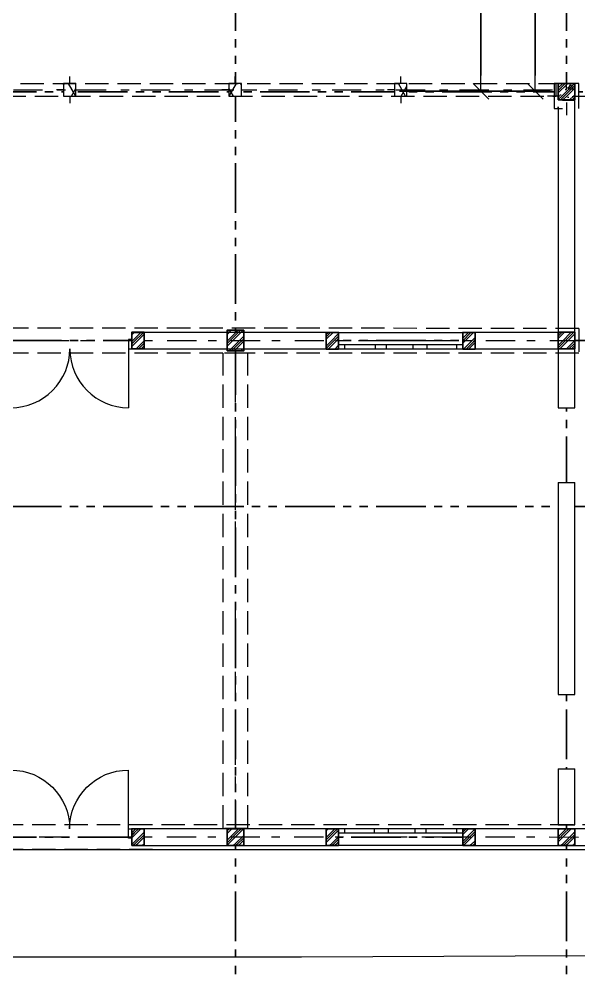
# Model space of a CAD drawing. Header units: metres. Extents: x -10.7 to 26.1, y -10.1 to 21.3.
# Drawn here: x 9.39 to 16.15, y -1.65 to 9.89 of the extents above; entities that cross this region are included whole.
import ezdxf

# ---------------------------------------------------------------- set-up
doc = ezdxf.new("R2010")
doc.units = ezdxf.units.M
doc.header["$MEASUREMENT"] = 0
for name, pattern in [('Xref_Arq. PA$0$Línea Oculta', [0.391222, 0.282222, -0.109]), ('Xref_Arq. PA$0$Punto & Raya', [0.670278, 0.352778, -0.176389, 0, -0.141111]), ('Xref_Arq. PA$0$Wipeout_Contour', [1, 0, -1]), ('Xref_Ejes$0$ACAD_ISO05W100', [33, 24, -3, 0, -3, 0, -3])]:
    doc.linetypes.add(name, pattern=pattern)
for name, color, linetype in [('Xref_Arq. PA$0$Cotas - General', 7, 'Continuous'), ('Xref_Arq. PA$0$Estructura - Forjados', 7, 'Continuous'), ('Xref_Arq. PA$0$Estructura - Muros', 7, 'Continuous'), ('Xref_Arq. PA$0$Estructura - Vigas y Pilares', 7, 'Continuous'), ('Xref_Arq. PA$0$Puertas ArchiCAD', 7, 'Continuous'), ('Xref_Arq. PA$0$Ventanas ArchiCAD', 7, 'Continuous'), ('Xref_Castillos PA$0$COLUM. PB', 140, 'Continuous'), ('Xref_Ejes$0$00-EJES', 1, 'Xref_Ejes$0$ACAD_ISO05W100')]:
    doc.layers.add(name, color=color, linetype=linetype)
for name, color, linetype, lineweight in [('Xref_Arq. PA$0$Estructura - Forjados_Pluma_Nº__1', 7, 'Continuous', 13), ('Xref_Arq. PA$0$Estructura - Muros_Pluma_Nº__1', 7, 'Continuous', 13), ('Xref_Arq. PA$0$Estructura - Vigas y Pilares_Pluma_Nº__20', 1, 'Continuous', 0), ('Xref_Arq. PA$0$Estructura - Vigas y Pilares_Pluma_Nº__28', 7, 'Continuous', 18), ('Xref_Arq. PA$0$Puertas ArchiCAD_Pluma_Nº__1', 7, 'Continuous', 13), ('Xref_Arq. PA$0$Puertas ArchiCAD_Pluma_Nº__23', 7, 'Continuous', 18), ('Xref_Arq. PA$0$Ventanas ArchiCAD_Pluma_Nº__1', 7, 'Continuous', 13), ('Xref_Arq. PA$0$Ventanas ArchiCAD_Pluma_Nº__23', 7, 'Continuous', 18)]:
    doc.layers.add(name, color=color, linetype=linetype, lineweight=lineweight)
for name, color, linetype, lineweight, true_color in [('Xref_Arq. PA$0$Estructura - Vigas y Pilares_Pluma_Nº__170', 7, 'Continuous', 13, 0x9f9f00), ('Xref_Arq. PA$0$Estructura - Vigas y Pilares_Pluma_Nº__174', 7, 'Continuous', 13, 0xe4ad2c), ('Xref_Arq. PA$0$Estructura - Vigas y Pilares_Pluma_Nº__69', 7, 'Continuous', 13, 0x6a6a6a), ('Xref_Arq. PA$0$Estructura - Vigas y Pilares_Pluma_Nº__90', 7, 'Continuous', 13, 0x6a6a6a), ('Xref_Arq. PA$0$Puertas ArchiCAD_Pluma_Nº__3', 7, 'Continuous', 18, 0xff6600), ('Xref_Arq. PA$0$Ventanas ArchiCAD_Pluma_Nº__3', 7, 'Continuous', 18, 0xff6600)]:
    doc.layers.add(name, color=color, linetype=linetype, lineweight=lineweight, true_color=true_color)
doc.styles.add('Xref_Arq. PA$0$Estilo_Generado_1', font='arial.ttf')
doc.dimstyles.new('Xref_Arq. PA$0$Estilo_Generado__2', dxfattribs={"dimtxt": 0.2, "dimasz": 0.19, "dimexe": 0.18, "dimexo": 0, "dimgap": 0.09, "dimtad": 0, "dimzin": 0, "dimdsep": 46, "dimtxsty": 'Xref_Arq. PA$0$Estilo_Generado_1', "dimblk": 'Xref_Arq. PA$0$ARROWHEAD_6', "dimblk1": 'Xref_Arq. PA$0$ARROWHEAD_6', "dimblk2": 'Xref_Arq. PA$0$ARROWHEAD_6', "dimcen": 0.09, "dimclrd": 256, "dimclre": 256, "dimclrt": 7, "dimadec": 0, "dimazin": 0, "dimtfac": 1, "dimtdec": 4, "dimtmove": 0, "dimatfit": 3, "dimfxl": 1, "dimtolj": 1, "dimtzin": 0, "dimarcsym": 0})
pattern_1 = [(45, (4e-16, 0.05), (0.14142, 0), [0.2]), (45, (0.03, 0.05), (0.14142, 0), [0.2]), (45, (0.06, 0.05), (0.14142, 0), [0.2])]
pattern_2 = [(45, (0.25, 0.05), (0.14142, 0), [0.2]), (45, (0.28, 0.05), (0.14142, 0), [0.2]), (45, (0.31, 0.05), (0.14142, 0), [0.2])]
pattern_3 = [(60, (0, 0), (-0.1299038, 0.075), []), (120, (0, 0), (0.1299038, 0.075), [])]

# ---------------------------------------------------------------- blocks, each defined once
blk = doc.blocks.new('Xref_Ejes')
at = {"layer": 'Xref_Ejes$0$00-EJES', "ltscale": 0.025}
for p, q in [((12, -8.957), (12, 12.987)), ((16, -8.957), (16, 12.987)), ((24.997, 9.008), (-5, 9.008)), ((-5, 6), (24.997, 6)), ((-5, 3.996), (24.997, 3.996)), ((24.997, 0), (-5, 0))]:
    blk.add_line(p, q, dxfattribs=at)
blk = doc.blocks.new('*U207')
at = {"ltscale": 0.025}
h = blk.add_hatch(dxfattribs=at)
h.set_pattern_fill('GOST_GROUND', color=4, scale=0.01)
h.set_pattern_definition(pattern_1)
h.paths.add_polyline_path([(-0.075, -0.075), (0.075, -0.075), (0.075, 0.125), (-0.075, 0.125)])
at = {"color": 4, "linetype": 'ByBlock', "ltscale": 0.025}
blk.add_lwpolyline([(-0.075, -0.075), (0.075, -0.075), (0.075, 0.125), (-0.075, 0.125)], close=True, dxfattribs=at)
blk = doc.blocks.new('*U208')
at = {"ltscale": 0.025}
h = blk.add_hatch(dxfattribs=at)
h.set_pattern_fill('GOST_GROUND', color=4, scale=0.01)
h.set_pattern_definition(pattern_2)
h.paths.add_polyline_path([(0.025, -0.075), (0.225, -0.075), (0.225, 0.125), (0.025, 0.125)])
at = {"color": 4, "linetype": 'ByBlock', "ltscale": 0.025}
blk.add_lwpolyline([(0.025, -0.075), (0.225, -0.075), (0.225, 0.125), (0.025, 0.125)], close=True, dxfattribs=at)
blk = doc.blocks.new('*U213')
at = {"ltscale": 0.025}
h = blk.add_hatch(dxfattribs=at)
h.set_pattern_fill('GOST_GROUND', color=4, scale=0.01)
h.set_pattern_definition(pattern_2)
h.paths.add_polyline_path([(0.025, -0.075), (0.225, -0.075), (0.225, 0.125), (0.025, 0.125)])
at = {"color": 4, "linetype": 'ByBlock', "ltscale": 0.025}
blk.add_lwpolyline([(0.025, -0.075), (0.225, -0.075), (0.225, 0.125), (0.025, 0.125)], close=True, dxfattribs=at)
blk = doc.blocks.new('*U216')
at = {"ltscale": 0.025}
h = blk.add_hatch(dxfattribs=at)
h.set_pattern_fill('GOST_GROUND', color=4, scale=0.01)
h.set_pattern_definition([(45, (0.25, 2e-15), (0.14142, 0), [0.2]), (45, (0.28, 2e-15), (0.14142, 0), [0.2]), (45, (0.31, 2e-15), (0.14142, 0), [0.2])])
h.paths.add_polyline_path([(0.025, -0.125), (0.225, -0.125), (0.225, 0.125), (0.025, 0.125)])
at = {"color": 4, "linetype": 'ByBlock', "ltscale": 0.025}
blk.add_lwpolyline([(0.025, -0.125), (0.225, -0.125), (0.225, 0.125), (0.025, 0.125)], close=True, dxfattribs=at)
blk = doc.blocks.new('*U220')
at = {"ltscale": 0.025}
h = blk.add_hatch(dxfattribs=at)
h.set_pattern_fill('GOST_GROUND', color=4, scale=0.01)
h.set_pattern_definition(pattern_1)
h.paths.add_polyline_path([(-0.075, -0.075), (0.075, -0.075), (0.075, 0.125), (-0.075, 0.125)])
at = {"color": 4, "linetype": 'ByBlock', "ltscale": 0.025}
blk.add_lwpolyline([(-0.075, -0.075), (0.075, -0.075), (0.075, 0.125), (-0.075, 0.125)], close=True, dxfattribs=at)
blk = doc.blocks.new('Xref_Castillos PA')
at = {"layer": 'Xref_Castillos PA$0$COLUM. PB', "ltscale": 0.025}
for name, p in [('*U213', (15.875, 8.983)), ('*U216', (11.875, 6)), ('*U207', (10.823, 5.975)), ('*U207', (13.172, 5.973)), ('*U220', (14.822, 5.973)), ('*U208', (15.875, 5.975)), ('*U207', (10.823, -0.025)), ('*U208', (11.875, -0.025)), ('*U207', (13.172, -0.025)), ('*U207', (14.822, -0.025)), ('*U208', (15.875, -0.025))]:
    blk.add_blockref(name, p, dxfattribs=at)
blk = doc.blocks.new('Xref_Arq. PA$0$Forjado_1', base_point=(10.751, 8.862))
at = {"layer": 'Xref_Arq. PA$0$Estructura - Forjados_Pluma_Nº__1', "linetype": 'Continuous', "flags": 128}
blk.add_lwpolyline([(10.751, 8.862), (10.751, 7.604), (2.142, 7.564), (2.142, 7.564), (-6.851, 7.564), (-6.851, 8.862)], close=True, dxfattribs=at)
blk = doc.blocks.new('Xref_Arq. PA$0$Ventana Triple 17')
at = {"layer": 'Xref_Arq. PA$0$Ventanas ArchiCAD_Pluma_Nº__1', "linetype": 'Continuous'}
for p, q in [((-0.75, 0), (-0.75, -0.05)), ((0.75, 0), (0.75, -0.05))]:
    blk.add_line(p, q, dxfattribs=at)
at = {"layer": 'Xref_Arq. PA$0$Ventanas ArchiCAD_Pluma_Nº__23', "linetype": 'Continuous'}
for p, q in [((-0.75, 0), (-0.675, 0)), ((-0.675, 0), (-0.675, -0.05)), ((-0.309, -0.05), (-0.309, 0)), ((-0.309, 0), (-0.241, 0)), ((-0.241, 0), (-0.173, 0)), ((-0.173, 0), (-0.173, -0.05)), ((0.145, -0.05), (0.145, 0)), ((0.145, 0), (0.232, 0)), ((0.232, 0), (0.32, 0)), ((0.32, 0), (0.32, -0.05)), ((0.675, -0.05), (0.675, 0)), ((0.675, 0), (0.75, 0)), ((-0.675, -0.05), (-0.75, -0.05)), ((-0.241, -0.05), (-0.309, -0.05)), ((-0.173, -0.05), (-0.241, -0.05)), ((0.232, -0.05), (0.145, -0.05)), ((0.32, -0.05), (0.232, -0.05)), ((0.75, -0.05), (0.675, -0.05))]:
    blk.add_line(p, q, dxfattribs=at)
at = {"layer": 'Xref_Arq. PA$0$Ventanas ArchiCAD_Pluma_Nº__3', "linetype": 'Continuous'}
for p, q in [((-0.75, 0), (0.75, 0)), ((-0.675, 0), (-0.309, 0)), ((-0.173, 0), (0.145, 0)), ((0.32, 0), (0.675, 0)), ((-0.309, -0.05), (-0.675, -0.05)), ((0.145, -0.05), (-0.173, -0.05)), ((0.675, -0.05), (0.32, -0.05)), ((-0.75, -0.2), (0.75, -0.2))]:
    blk.add_line(p, q, dxfattribs=at)
blk = doc.blocks.new('Xref_Arq. PA$0$Puerta Doble 17')
at = {"layer": 'Xref_Arq. PA$0$Puertas ArchiCAD_Pluma_Nº__1', "linetype": 'Continuous'}
for p, q in [((-0.75, 0), (-0.787, 0)), ((-0.75, 0), (-0.75, -0.115)), ((0.75, 0), (0.75, -0.115)), ((0.75, 0), (0.787, 0)), ((-0.75, -0.115), (-0.75, -0.2)), ((0.75, -0.115), (0.75, -0.2)), ((-0.75, -0.2), (-0.787, -0.2)), ((0.75, -0.2), (0.787, -0.2))]:
    blk.add_line(p, q, dxfattribs=at)
at = {"layer": 'Xref_Arq. PA$0$Puertas ArchiCAD_Pluma_Nº__23', "linetype": 'Continuous'}
for p, q in [((-0.71, 0), (-0.75, 0)), ((-0.75, 0), (-0.75, -0.115)), ((-0.71, -0.115), (-0.71, 0)), ((0.75, 0), (0.71, 0)), ((0.71, 0), (0.71, -0.115)), ((0.75, -0.115), (0.75, 0)), ((-0.75, -0.115), (-0.71, -0.115)), ((0.71, -0.115), (0.75, -0.115))]:
    blk.add_line(p, q, dxfattribs=at)
at = {"layer": 'Xref_Arq. PA$0$Puertas ArchiCAD_Pluma_Nº__3', "linetype": 'Continuous'}
for p, q in [((-0.71, 0), (-0.71, 0.71)), ((0.71, 0), (0.71, 0.71))]:
    blk.add_line(p, q, dxfattribs=at)
for centre, start, end in [((-0.71, 0), 0, 90), ((0.71, 0), 90, 180)]:
    blk.add_arc(centre, 0.71, start, end, dxfattribs=at)
blk = doc.blocks.new('Xref_Arq. PA$0$Muro_1', base_point=(5.246, 15.162))
at = {"color": 254, "linetype": 'Xref_Arq. PA$0$Wipeout_Contour', "lineweight": 0, "ltscale": 80.857549}
blk.add_wipeout([(-6.604, 14.913), (-5.406, 14.913), (-5.406, 14.963), (-5.406, 15.113), (-6.604, 15.113)], dxfattribs=at).dxf.layer = 'Xref_Arq. PA$0$Estructura - Muros'
at = {"color": 254, "linetype": 'Xref_Arq. PA$0$Wipeout_Contour', "lineweight": 0, "ltscale": 91.858303}
blk.add_wipeout([(-3.906, 14.963), (-3.906, 14.913), (-1.406, 14.913), (-1.406, 15.028), (-1.406, 15.113), (-3.906, 15.113)], dxfattribs=at).dxf.layer = 'Xref_Arq. PA$0$Estructura - Muros'
at = {"color": 254, "linetype": 'Xref_Arq. PA$0$Wipeout_Contour', "lineweight": 0, "ltscale": 90.781261}
blk.add_wipeout([(2.592, 15.113), (0.094, 15.113), (0.094, 15.028), (0.094, 14.913), (2.592, 14.913), (2.592, 14.963)], dxfattribs=at).dxf.layer = 'Xref_Arq. PA$0$Estructura - Muros'
at = {"color": 254, "linetype": 'Xref_Arq. PA$0$Wipeout_Contour', "lineweight": 0, "ltscale": 78.58181}
blk.add_wipeout([(4.092, 14.913), (5.246, 14.913), (5.246, 15.113), (4.092, 15.113), (4.092, 14.963)], dxfattribs=at).dxf.layer = 'Xref_Arq. PA$0$Estructura - Muros'
at = {"layer": 'Xref_Arq. PA$0$Estructura - Muros_Pluma_Nº__1', "linetype": 'Continuous'}
for p, q in [((-5.406, 14.963), (-5.406, 15.113)), ((-3.906, 14.963), (-3.906, 15.113)), ((-1.406, 15.113), (-1.443, 15.113)), ((-1.406, 15.028), (-1.406, 15.113)), ((-1.406, 14.913), (-1.406, 15.028)), ((0.094, 15.113), (0.131, 15.113)), ((0.094, 15.028), (0.094, 15.113)), ((0.094, 14.913), (0.094, 15.028)), ((2.592, 14.963), (2.592, 15.113)), ((4.092, 14.963), (4.092, 15.113)), ((-5.406, 14.913), (-5.406, 14.963)), ((-3.906, 14.913), (-3.906, 14.963)), ((-1.406, 14.913), (-1.443, 14.913)), ((0.094, 14.913), (0.131, 14.913)), ((2.592, 14.913), (2.592, 14.963)), ((4.092, 14.913), (4.092, 14.963))]:
    blk.add_line(p, q, dxfattribs=at)
at = {"layer": 'Xref_Arq. PA$0$Estructura - Muros_Pluma_Nº__1', "linetype": 'Continuous', "flags": 128}
for points in [[(-5.406, 15.113), (-6.604, 15.113)], [(-6.604, 15.113), (-6.604, 14.913)], [(-1.406, 15.113), (-3.906, 15.113)], [(2.592, 15.113), (0.094, 15.113)], [(5.246, 15.113), (4.092, 15.113)], [(5.246, 14.913), (5.246, 15.113)], [(-6.604, 14.913), (-5.406, 14.913)], [(-3.906, 14.913), (-1.406, 14.913)], [(0.094, 14.913), (2.592, 14.913)], [(4.092, 14.913), (5.246, 14.913)]]:
    blk.add_lwpolyline(points, dxfattribs=at)
at = {"layer": 'Xref_Arq. PA$0$Puertas ArchiCAD', "linetype": 'Continuous', "rotation": 179.9999899598976}
blk.add_blockref('Xref_Arq. PA$0$Puerta Doble 17', (-0.656, 14.913), dxfattribs=at)
at = {"layer": 'Xref_Arq. PA$0$Ventanas ArchiCAD', "color": 251, "linetype": 'Continuous', "lineweight": 13, "true_color": 0x6a6a6a, "xscale": -0.9999999999999998, "rotation": 179.9999899598976}
for p in [(-4.656, 14.913), (3.342, 14.913)]:
    blk.add_blockref('Xref_Arq. PA$0$Ventana Triple 17', p, dxfattribs=at)
blk = doc.blocks.new('Xref_Arq. PA$0$Muro_2', base_point=(5.495, 9.162))
at = {"color": 254, "linetype": 'Xref_Arq. PA$0$Wipeout_Contour', "lineweight": 0, "ltscale": 67.771684}
blk.add_wipeout([(5.246, 17.92), (5.246, 14.2), (5.446, 14.2), (5.446, 17.92)], dxfattribs=at).dxf.layer = 'Xref_Arq. PA$0$Estructura - Muros'
at = {"color": 254, "linetype": 'Xref_Arq. PA$0$Wipeout_Contour', "lineweight": 0, "ltscale": 52.702908}
blk.add_wipeout([(5.246, 10.739), (5.446, 10.739), (5.446, 13.3), (5.246, 13.3)], dxfattribs=at).dxf.layer = 'Xref_Arq. PA$0$Estructura - Muros'
at = {"color": 254, "linetype": 'Xref_Arq. PA$0$Wipeout_Contour', "lineweight": 0, "ltscale": 43.720134}
blk.add_wipeout([(5.246, 9.839), (5.246, 9.162), (5.446, 9.162), (5.446, 9.839)], dxfattribs=at).dxf.layer = 'Xref_Arq. PA$0$Estructura - Muros'
at = {"layer": 'Xref_Arq. PA$0$Estructura - Muros_Pluma_Nº__1', "linetype": 'Continuous'}
for p, q in [((5.246, 14.2), (5.446, 14.2)), ((5.246, 13.3), (5.446, 13.3)), ((5.246, 10.739), (5.446, 10.739)), ((5.246, 9.839), (5.446, 9.839))]:
    blk.add_line(p, q, dxfattribs=at)
at = {"layer": 'Xref_Arq. PA$0$Estructura - Muros_Pluma_Nº__1', "linetype": 'Continuous', "flags": 128}
for points in [[(5.446, 17.92), (5.246, 17.92)], [(5.246, 17.92), (5.246, 14.2)], [(5.446, 14.2), (5.446, 17.92)], [(5.246, 13.3), (5.246, 10.739)], [(5.446, 10.739), (5.446, 13.3)], [(5.246, 9.839), (5.246, 9.162)], [(5.446, 9.162), (5.446, 9.839)], [(5.246, 9.162), (5.446, 9.162)]]:
    blk.add_lwpolyline(points, dxfattribs=at)
blk = doc.blocks.new('Xref_Arq. PA$0$Muro_6', base_point=(-6.505, 8.901))
at = {"color": 254, "linetype": 'Xref_Arq. PA$0$Wipeout_Contour', "lineweight": 0, "ltscale": 55.21447}
blk.add_wipeout([(0.093, 8.914), (2.592, 8.914), (2.592, 9.064), (2.592, 9.114), (0.093, 9.114), (0.093, 8.999)], dxfattribs=at).dxf.layer = 'Xref_Arq. PA$0$Estructura - Muros'
at = {"color": 254, "linetype": 'Xref_Arq. PA$0$Wipeout_Contour', "lineweight": 0, "ltscale": 63.079074}
blk.add_wipeout([(4.092, 8.914), (6.524, 8.914), (6.524, 8.999), (6.524, 9.114), (4.092, 9.114), (4.092, 9.064)], dxfattribs=at).dxf.layer = 'Xref_Arq. PA$0$Estructura - Muros'
at = {"layer": 'Xref_Arq. PA$0$Estructura - Muros_Pluma_Nº__1', "linetype": 'Continuous'}
for p, q in [((0.093, 9.114), (0.13, 9.114)), ((0.093, 9.114), (0.093, 8.999)), ((0.093, 8.999), (0.093, 8.914)), ((0.093, 8.914), (0.13, 8.914))]:
    blk.add_line(p, q, dxfattribs=at)
at = {"layer": 'Xref_Arq. PA$0$Estructura - Muros_Pluma_Nº__1', "linetype": 'Continuous', "flags": 128}
for points in [[(2.592, 9.114), (0.093, 9.114)], [(6.524, 9.114), (4.092, 9.114)], [(0.093, 8.914), (2.592, 8.914)], [(4.092, 8.914), (6.524, 8.914)]]:
    blk.add_lwpolyline(points, dxfattribs=at)
at = {"layer": 'Xref_Arq. PA$0$Puertas ArchiCAD', "linetype": 'Continuous', "xscale": -1}
blk.add_blockref('Xref_Arq. PA$0$Puerta Doble 17', (-0.657, 9.114), dxfattribs=at)
at = {"layer": 'Xref_Arq. PA$0$Ventanas ArchiCAD', "color": 251, "linetype": 'Continuous', "lineweight": 13, "true_color": 0x6a6a6a, "xscale": -1}
blk.add_blockref('Xref_Arq. PA$0$Ventana Triple 17', (3.342, 9.114), dxfattribs=at)
blk.add_blockref('Xref_Arq. PA$0$Ventana Triple 17', (3.342, 9.114), dxfattribs=at)
blk = doc.blocks.new('Xref_Arq. PA$0$Pilar_12', base_point=(-0.657, 18.049))
at = {"color": 254, "linetype": 'Xref_Arq. PA$0$Wipeout_Contour', "lineweight": 0, "ltscale": 72.270801}
blk.add_wipeout([(-0.732, 17.974), (-0.582, 17.974), (-0.582, 18.124), (-0.732, 18.124)], dxfattribs=at).dxf.layer = 'Xref_Arq. PA$0$Estructura - Vigas y Pilares'
at = {"layer": 'Xref_Arq. PA$0$Estructura - Vigas y Pilares_Pluma_Nº__174', "linetype": 'Continuous'}
h = blk.add_hatch(dxfattribs=at)
h.set_pattern_fill('FIBRA_DE_VIDRIO', color=256, style=0, pattern_type=2)
h.set_pattern_definition(pattern_3)
h.paths.add_polyline_path([(-0.732, 17.974), (-0.582, 17.974), (-0.582, 18.124), (-0.732, 18.124)])
at = {"layer": 'Xref_Arq. PA$0$Estructura - Vigas y Pilares_Pluma_Nº__20', "linetype": 'Continuous'}
for p, q in [((-0.657, 18.129), (-0.657, 18.209)), ((-0.737, 18.049), (-0.817, 18.049)), ((-0.577, 18.049), (-0.497, 18.049)), ((-0.657, 17.969), (-0.657, 17.889))]:
    blk.add_line(p, q, dxfattribs=at)
at = {"layer": 'Xref_Arq. PA$0$Estructura - Vigas y Pilares_Pluma_Nº__28', "linetype": 'Continuous'}
for p, q in [((-0.582, 18.124), (-0.732, 18.124)), ((-0.732, 18.124), (-0.732, 17.974)), ((-0.582, 17.974), (-0.582, 18.124)), ((-0.732, 17.974), (-0.582, 17.974))]:
    blk.add_line(p, q, dxfattribs=at)
blk = doc.blocks.new('Xref_Arq. PA$0$Pilar_13', base_point=(3.342, 18.049))
at = {"color": 254, "linetype": 'Xref_Arq. PA$0$Wipeout_Contour', "lineweight": 0, "ltscale": 73.44618}
blk.add_wipeout([(3.267, 17.974), (3.417, 17.974), (3.417, 18.124), (3.267, 18.124)], dxfattribs=at).dxf.layer = 'Xref_Arq. PA$0$Estructura - Vigas y Pilares'
at = {"layer": 'Xref_Arq. PA$0$Estructura - Vigas y Pilares_Pluma_Nº__174', "linetype": 'Continuous'}
h = blk.add_hatch(dxfattribs=at)
h.set_pattern_fill('FIBRA_DE_VIDRIO', color=256, style=0, pattern_type=2)
h.set_pattern_definition(pattern_3)
h.paths.add_polyline_path([(3.267, 17.974), (3.417, 17.974), (3.417, 18.124), (3.267, 18.124)])
at = {"layer": 'Xref_Arq. PA$0$Estructura - Vigas y Pilares_Pluma_Nº__20', "linetype": 'Continuous'}
for p, q in [((3.342, 18.129), (3.342, 18.209)), ((3.262, 18.049), (3.182, 18.049)), ((3.422, 18.049), (3.502, 18.049)), ((3.342, 17.969), (3.342, 17.889))]:
    blk.add_line(p, q, dxfattribs=at)
at = {"layer": 'Xref_Arq. PA$0$Estructura - Vigas y Pilares_Pluma_Nº__28', "linetype": 'Continuous'}
for p, q in [((3.417, 18.124), (3.267, 18.124)), ((3.267, 18.124), (3.267, 17.974)), ((3.417, 17.974), (3.417, 18.124)), ((3.267, 17.974), (3.417, 17.974))]:
    blk.add_line(p, q, dxfattribs=at)
blk = doc.blocks.new('Xref_Arq. PA$0$Pilar_24', base_point=(5.346, 17.97))
at = {"color": 254, "linetype": 'Xref_Arq. PA$0$Wipeout_Contour', "lineweight": 0, "ltscale": 148.219526}
blk.add_wipeout([(5.496, 18.12), (5.196, 18.12), (5.196, 17.82), (5.296, 17.82), (5.296, 17.92), (5.496, 17.92), (5.496, 17.82), (5.496, 17.82)], dxfattribs=at).dxf.layer = 'Xref_Arq. PA$0$Estructura - Vigas y Pilares'
at = {"layer": 'Xref_Arq. PA$0$Estructura - Vigas y Pilares_Pluma_Nº__170', "linetype": 'Continuous'}
h = blk.add_hatch(dxfattribs=at)
h.set_pattern_fill('HORMIGÓN_ARMADO', color=256, style=0, pattern_type=2)
h.set_pattern_definition([(0, (0, 0), (0, 0.623538), [0.06, -0.3]), (0, (0.18, 0.3118), (0, 0.623538), [0.06, -0.3]), (60, (0, 0), (-0.54, 0.31177), [0.06, -0.3]), (60, (0.36, 0), (-0.54, 0.31177), [0.06, -0.3]), (120, (0.06, 0), (0.54, 0.31177), [0.06, -0.3]), (120, (0.42, 0), (0.54, 0.31177), [0.06, -0.3]), (0, (0, 0.06), (0, 0.12), [0, -0.12, 0, -0.18]), (45, (0.06, 0.06), (-0.0848528, 0.0848528), [0, -0.09, 0, -0.15])])
h.paths.add_polyline_path([(5.496, 18.12), (5.196, 18.12), (5.196, 17.82), (5.296, 17.82), (5.296, 17.92), (5.496, 17.92), (5.496, 17.82), (5.496, 17.82)])
at = {"layer": 'Xref_Arq. PA$0$Estructura - Vigas y Pilares_Pluma_Nº__20', "linetype": 'Continuous'}
for p, q in [((5.346, 18.05), (5.346, 18.2)), ((5.266, 17.97), (5.116, 17.97)), ((5.346, 17.89), (5.346, 17.74)), ((5.426, 17.97), (5.576, 17.97))]:
    blk.add_line(p, q, dxfattribs=at)
at = {"layer": 'Xref_Arq. PA$0$Estructura - Vigas y Pilares_Pluma_Nº__28', "linetype": 'Continuous'}
for p, q in [((5.496, 18.12), (5.196, 18.12)), ((5.196, 18.12), (5.196, 17.82)), ((5.496, 17.82), (5.496, 18.12)), ((5.196, 17.82), (5.296, 17.82)), ((5.496, 17.82), (5.496, 17.82))]:
    blk.add_line(p, q, dxfattribs=at)
blk = doc.blocks.new('Xref_Arq. PA$0$Pilar_26', base_point=(1.343, 18.049))
at = {"color": 254, "linetype": 'Xref_Arq. PA$0$Wipeout_Contour', "lineweight": 0, "ltscale": 72.420576}
blk.add_wipeout([(1.268, 17.974), (1.418, 17.974), (1.418, 18.124), (1.268, 18.124)], dxfattribs=at).dxf.layer = 'Xref_Arq. PA$0$Estructura - Vigas y Pilares'
at = {"layer": 'Xref_Arq. PA$0$Estructura - Vigas y Pilares_Pluma_Nº__174', "linetype": 'Continuous'}
h = blk.add_hatch(dxfattribs=at)
h.set_pattern_fill('FIBRA_DE_VIDRIO', color=256, style=0, pattern_type=2)
h.set_pattern_definition(pattern_3)
h.paths.add_polyline_path([(1.268, 17.974), (1.418, 17.974), (1.418, 18.124), (1.268, 18.124)])
at = {"layer": 'Xref_Arq. PA$0$Estructura - Vigas y Pilares_Pluma_Nº__20', "linetype": 'Continuous'}
for p, q in [((1.343, 18.129), (1.343, 18.209)), ((1.263, 18.049), (1.183, 18.049)), ((1.423, 18.049), (1.503, 18.049)), ((1.343, 17.969), (1.343, 17.889))]:
    blk.add_line(p, q, dxfattribs=at)
at = {"layer": 'Xref_Arq. PA$0$Estructura - Vigas y Pilares_Pluma_Nº__28', "linetype": 'Continuous'}
for p, q in [((1.418, 18.124), (1.268, 18.124)), ((1.268, 18.124), (1.268, 17.974)), ((1.418, 17.974), (1.418, 18.124)), ((1.268, 17.974), (1.418, 17.974))]:
    blk.add_line(p, q, dxfattribs=at)
blk = doc.blocks.new('Xref_Arq. PA$0$Viga_1', base_point=(9.342, 9.01))
at = {"layer": 'Xref_Arq. PA$0$Estructura - Vigas y Pilares_Pluma_Nº__69', "linetype": 'Xref_Arq. PA$0$Punto & Raya'}
blk.add_line((9.342, 9.01), (-10.655, 9.014), dxfattribs=at)
at = {"layer": 'Xref_Arq. PA$0$Estructura - Vigas y Pilares_Pluma_Nº__90', "linetype": 'Xref_Arq. PA$0$Línea Oculta'}
for p, q in [((9.342, 9.16), (-10.655, 9.164)), ((9.342, 8.86), (-10.655, 8.864))]:
    blk.add_line(p, q, dxfattribs=at)
blk = doc.blocks.new('Xref_Arq. PA$0$Viga_2', base_point=(5.495, 15.012))
at = {"layer": 'Xref_Arq. PA$0$Estructura - Vigas y Pilares_Pluma_Nº__69', "linetype": 'Xref_Arq. PA$0$Punto & Raya'}
blk.add_line((5.495, 15.012), (-10.655, 15.014), dxfattribs=at)
at = {"layer": 'Xref_Arq. PA$0$Estructura - Vigas y Pilares_Pluma_Nº__90', "linetype": 'Xref_Arq. PA$0$Línea Oculta'}
for p, q in [((5.495, 15.162), (-10.655, 15.164)), ((5.495, 15.162), (5.495, 14.862)), ((5.495, 14.862), (-10.655, 14.864))]:
    blk.add_line(p, q, dxfattribs=at)
blk = doc.blocks.new('Xref_Arq. PA$0$Viga_3', base_point=(1.346, 9.116))
at = {"layer": 'Xref_Arq. PA$0$Estructura - Vigas y Pilares_Pluma_Nº__69', "linetype": 'Xref_Arq. PA$0$Punto & Raya'}
blk.add_line((1.346, 9.116), (1.346, 14.863), dxfattribs=at)
at = {"layer": 'Xref_Arq. PA$0$Estructura - Vigas y Pilares_Pluma_Nº__90', "linetype": 'Xref_Arq. PA$0$Línea Oculta'}
for p, q in [((1.496, 14.863), (1.196, 14.863)), ((1.196, 9.116), (1.196, 14.863)), ((1.496, 9.116), (1.496, 14.863)), ((1.496, 9.116), (1.196, 9.116))]:
    blk.add_line(p, q, dxfattribs=at)
blk = doc.blocks.new('Xref_Arq. PA$0$Viga_7', base_point=(-6.755, 18.047))
at = {"layer": 'Xref_Arq. PA$0$Estructura - Vigas y Pilares_Pluma_Nº__69', "linetype": 'Xref_Arq. PA$0$Punto & Raya'}
blk.add_line((-6.755, 18.047), (5.196, 18.047), dxfattribs=at)
at = {"layer": 'Xref_Arq. PA$0$Estructura - Vigas y Pilares_Pluma_Nº__90', "linetype": 'Xref_Arq. PA$0$Línea Oculta'}
for p, q in [((-6.755, 18.122), (5.196, 18.122)), ((-6.755, 17.972), (-6.755, 18.122)), ((5.196, 17.972), (5.196, 18.122)), ((-6.755, 17.972), (-6.73, 17.972)), ((-6.58, 17.972), (5.196, 17.972))]:
    blk.add_line(p, q, dxfattribs=at)
blk = doc.blocks.new('Xref_Arq. PA$0$ARROWHEAD_6')
at = {"color": 0, "linetype": 'Continuous', "lineweight": 0}
for p, q in [((0, 0), (-1, 0)), ((-0.5, -0.5), (0.5, 0.5))]:
    blk.add_line(p, q, dxfattribs=at)
blk = doc.blocks.new('*D342')
at = {"layer": 'Xref_Arq. PA$0$Cotas - General', "color": 251, "linetype": 'Continuous', "lineweight": -2, "true_color": 0x6a6a6a, "transparency": 16777216}
for p, q in [((13.984, 15.014), (15.803, 15.014)), ((15.623, 14.824), (15.623, 12.372)), ((15.623, 9.204), (15.623, 11.672)), ((13.981, 9.014), (15.803, 9.014))]:
    blk.add_line(p, q, dxfattribs=at)
at = {"layer": 'Xref_Arq. PA$0$Cotas - General', "color": 251, "linetype": 'Continuous', "lineweight": -2, "true_color": 0x6a6a6a, "transparency": 16777216, "xscale": 0.19, "yscale": 0.19, "zscale": 0.19}
for p, rotation in [((15.623, 15.014), 90), ((15.623, 9.014), 270)]:
    blk.add_blockref('Xref_Arq. PA$0$ARROWHEAD_6', p, dxfattribs=dict(at, rotation=rotation))
at = {"layer": 'Xref_Arq. PA$0$Cotas - General', "color": 7, "linetype": 'Continuous', "lineweight": 13, "transparency": 16777216, "insert": (15.623, 12.022), "char_height": 0.2, "attachment_point": 5, "rotation": 90, "style": 'Xref_Arq. PA$0$Estilo_Generado_1'}
blk.add_mtext('\\A1;6.00', dxfattribs=at)
blk = doc.blocks.new('*D343')
at = {"layer": 'Xref_Arq. PA$0$Cotas - General', "color": 251, "linetype": 'Continuous', "lineweight": -2, "true_color": 0x6a6a6a, "transparency": 16777216}
for p, q in [((14.004, 12.014), (15.146, 12.014)), ((14.966, 11.824), (14.966, 10.871)), ((14.966, 9.204), (14.966, 10.173)), ((13.981, 9.014), (15.146, 9.014))]:
    blk.add_line(p, q, dxfattribs=at)
at = {"layer": 'Xref_Arq. PA$0$Cotas - General', "color": 251, "linetype": 'Continuous', "lineweight": -2, "true_color": 0x6a6a6a, "transparency": 16777216, "xscale": 0.19, "yscale": 0.19, "zscale": 0.19}
for p, rotation in [((14.966, 12.014), 90), ((14.966, 9.014), 270)]:
    blk.add_blockref('Xref_Arq. PA$0$ARROWHEAD_6', p, dxfattribs=dict(at, rotation=rotation))
at = {"layer": 'Xref_Arq. PA$0$Cotas - General', "color": 7, "linetype": 'Continuous', "lineweight": 13, "transparency": 16777216, "insert": (14.966, 10.522), "char_height": 0.2, "attachment_point": 5, "rotation": 90, "style": 'Xref_Arq. PA$0$Estilo_Generado_1'}
blk.add_mtext('\\A1;3.00', dxfattribs=at)

msp = doc.modelspace()

# ---------------------------------------------------------------- block references
msp.add_blockref('Xref_Ejes', (0, 0))
at = {"layer": 'Xref_Arq. PA$0$Estructura - Forjados', "linetype": 'Continuous'}
msp.add_blockref('Xref_Arq. PA$0$Forjado_1', (21.406, -0.152), dxfattribs=at)

# ---------------------------------------------------------------- next in the draw order: block references
at = {"layer": 'Xref_Arq. PA$0$Estructura - Muros'}
msp.add_blockref('Xref_Arq. PA$0$Muro_1', (15.901, 6.148), dxfattribs=at)
at = {"layer": 'Xref_Arq. PA$0$Estructura - Vigas y Pilares'}
for name, p in [('Xref_Arq. PA$0$Pilar_12', (9.998, 9.031)), ('Xref_Arq. PA$0$Pilar_26', (11.997, 9.031)), ('Xref_Arq. PA$0$Pilar_13', (13.997, 9.031))]:
    msp.add_blockref(name, p, dxfattribs=at)

# ---------------------------------------------------------------- next in the draw order: block references
at = {"layer": 'Xref_Arq. PA$0$Estructura - Muros'}
msp.add_blockref('Xref_Arq. PA$0$Muro_2', (16.15, 0.148), dxfattribs=at)

# ---------------------------------------------------------------- next in the draw order: dimensions: what is measured, and where the dimension line sits
at = {"layer": 'Xref_Arq. PA$0$Cotas - General', "color": 251, "linetype": 'Continuous', "lineweight": 13, "true_color": 0x6a6a6a}
dim = msp.add_linear_dim(base=(14.966, 12.014), p1=(13.981, 9.014), p2=(14.004, 12.014), angle=90, dimstyle='Xref_Arq. PA$0$Estilo_Generado__2', dxfattribs=at)
dim.commit()
dim.dimension.update_dxf_attribs({"geometry": '*D343', "text_midpoint": (14.966, 10.522), "dimtype": 160, "text_rotation": 90})

# ---------------------------------------------------------------- next in the draw order: block references
at = {"layer": 'Xref_Arq. PA$0$Estructura - Muros'}
msp.add_blockref('Xref_Arq. PA$0$Muro_6', (4.149, -0.113), dxfattribs=at)
at = {"layer": 'Xref_Arq. PA$0$Estructura - Vigas y Pilares'}
msp.add_blockref('Xref_Arq. PA$0$Pilar_24', (16.001, 8.956), dxfattribs=at)
at = {"layer": 'Xref_Arq. PA$0$Estructura - Vigas y Pilares', "color": 251, "lineweight": 13, "true_color": 0x6a6a6a}
msp.add_blockref('Xref_Arq. PA$0$Viga_2', (16.15, 5.998), dxfattribs=at)

# ---------------------------------------------------------------- next in the draw order: block references
msp.add_blockref('Xref_Castillos PA', (0, 0))
for name, p in [('Xref_Arq. PA$0$Viga_7', (3.925, 9.031)), ('Xref_Arq. PA$0$Viga_3', (12, 0.102)), ('Xref_Arq. PA$0$Viga_1', (19.997, -0.004))]:
    msp.add_blockref(name, p, dxfattribs=at)

# ---------------------------------------------------------------- next in the draw order: dimensions: what is measured, and where the dimension line sits
at = {"layer": 'Xref_Arq. PA$0$Cotas - General', "color": 251, "linetype": 'Continuous', "lineweight": 13, "true_color": 0x6a6a6a}
dim = msp.add_linear_dim(base=(15.623, 15.014), p1=(13.981, 9.014), p2=(13.984, 15.014), angle=90, dimstyle='Xref_Arq. PA$0$Estilo_Generado__2', dxfattribs=at)
dim.commit()
dim.dimension.update_dxf_attribs({"geometry": '*D342', "text_midpoint": (15.623, 12.022), "dimtype": 160, "text_rotation": 90})

doc.saveas('drawing.dxf')
